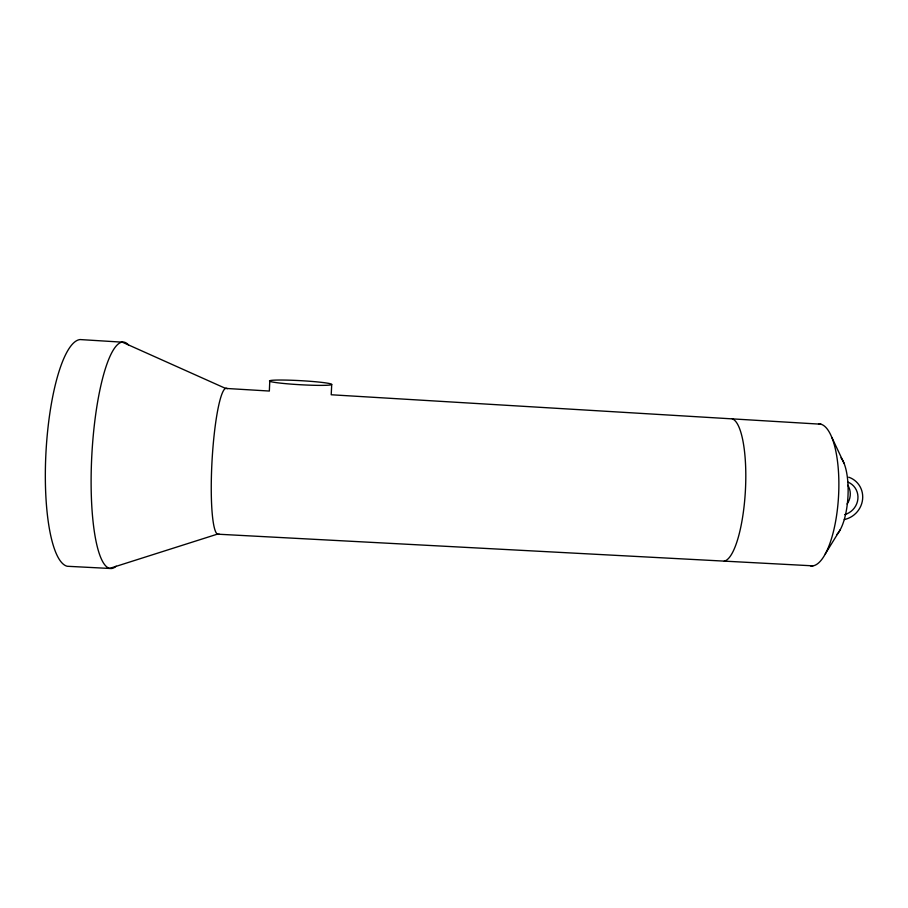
<?xml version="1.0" encoding="UTF-8"?>
<svg xmlns="http://www.w3.org/2000/svg" width="908" height="908" viewBox="0 0 908 908"><rect width="100%" height="100%" fill="white"/><g stroke="black" fill="none" stroke-linecap="round" stroke-linejoin="round"><path stroke-width="1.36" d="M269.789 380.781L269.347 391.042L225.581 388.408L122.33 342.168L80.12 339.558A113.636 28.942 -86.8 0 0 46.024 451.378A113.636 28.942 -86.8 0 0 67.294 566.274L109.516 568.442L217.33 534.165L812.955 565.843M331.715 384.527A31.133 2.032 3.2 0 1 283.58 383.46A31.133 2.032 3.2 0 1 286.769 380.111A31.133 2.032 3.2 0 1 331.715 384.527L331.216 394.764L820.991 424.206M825.259 553.937L840.24 529.704M831.864 437.452L844.009 463.205M219.123 534.086A73.185 10.181 -86.8 0 1 212.041 460.776A73.185 10.181 -86.8 0 1 227.352 388.692M116.167 566.206A113.421 25.129 -86.8 0 1 91.89 453.977A113.421 25.129 -86.8 0 1 128.675 345.131M732.347 418.883A71.437 18.478 -86.8 0 1 745.377 490.99A71.437 18.478 -86.8 0 1 724.278 561.133M818.551 423.9A71.13 23.358 -86.8 0 1 838.538 496.267A71.13 23.358 -86.8 0 1 810.504 565.877M841.012 457.825A41.178 14.142 -86.8 0 1 847.947 496.789A41.178 14.142 -86.8 0 1 836.654 534.71M847.811 485.258A17.252 16.457 -47.7 0 1 847.096 504.031M848.015 482.137A17.547 16.73 -47.6 0 1 857.878 499.037A17.547 16.73 -47.6 0 1 844.656 514.62M848.696 477.188A22.439 21.395 -47.6 0 1 862.6 499.286A22.439 21.395 -47.6 0 1 844.304 519.546"/></g></svg>
